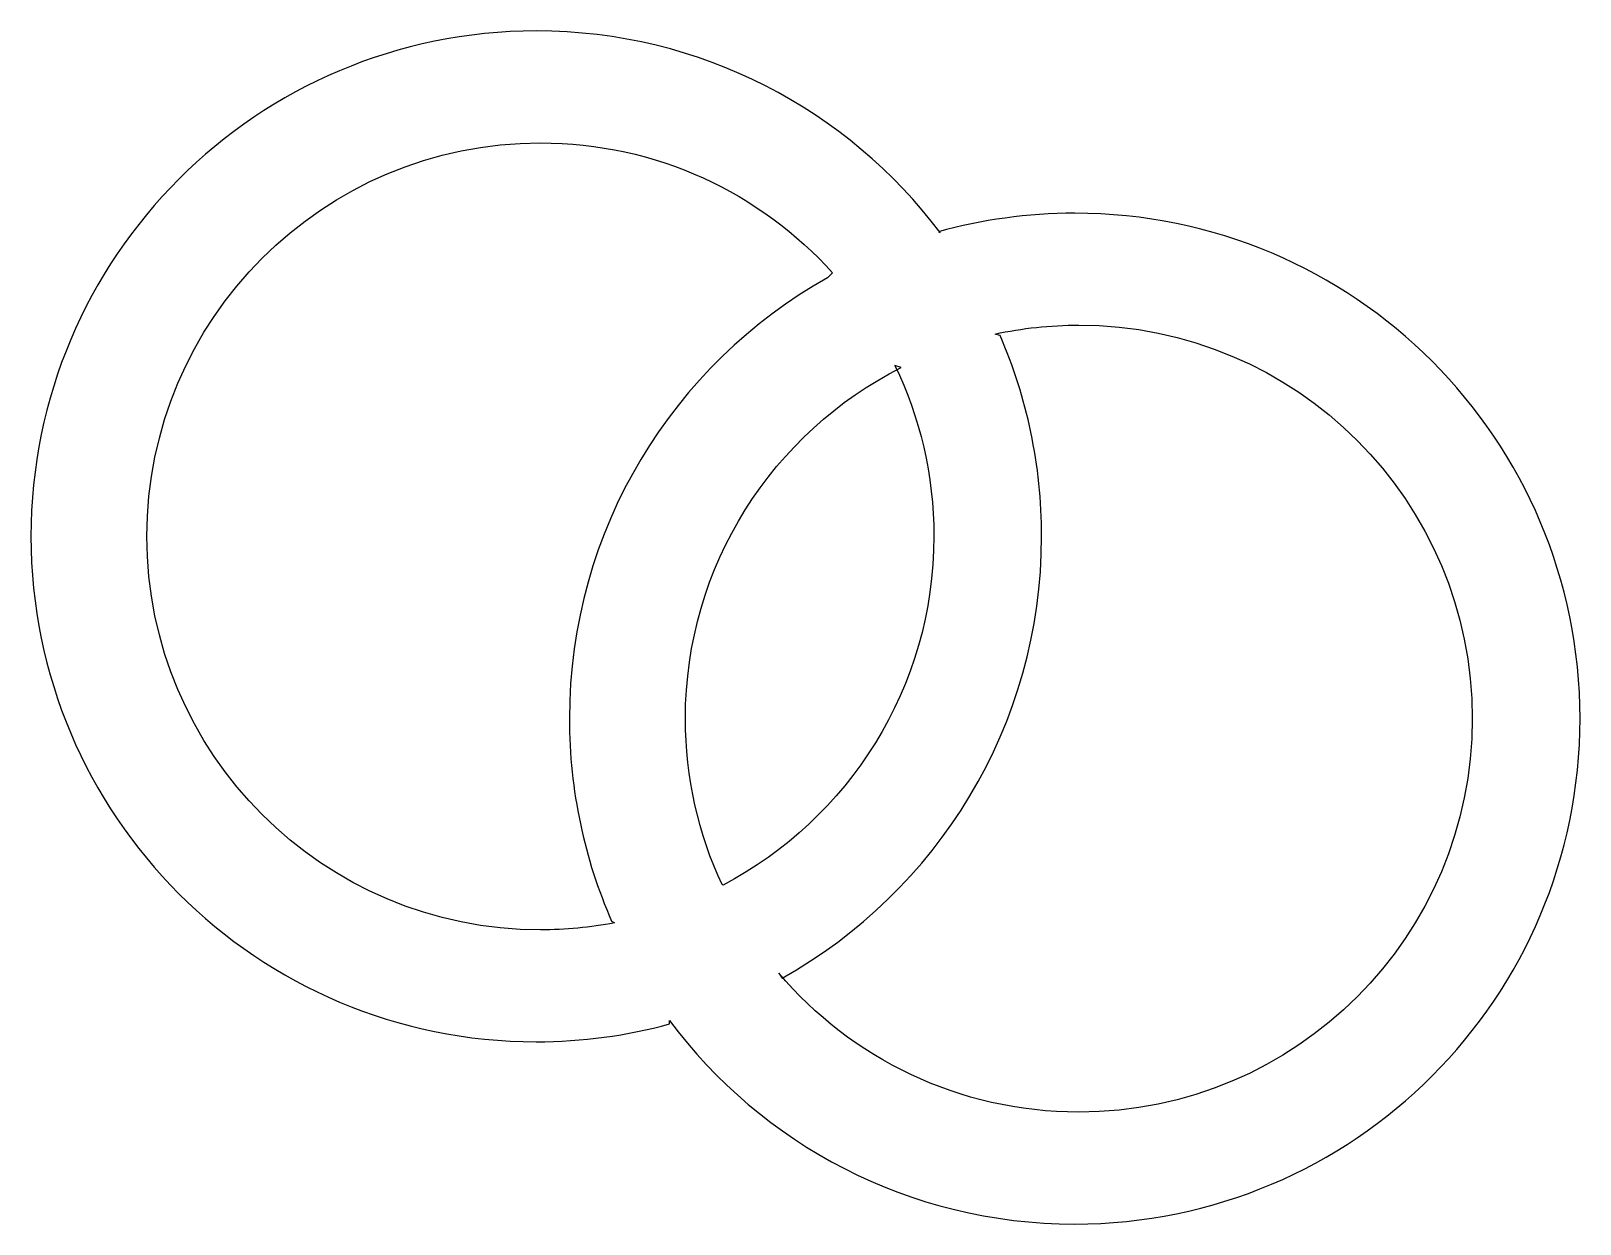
# Model space of a CAD drawing. Header units: centimetres. Extents: x -9.4 to 9.4, y -7.2 to 7.2.
import ezdxf

# ---------------------------------------------------------------- set-up
doc = ezdxf.new("R2010")
doc.units = ezdxf.units.CM
doc.header["$MEASUREMENT"] = 0
doc.layers.add('Camada 1', color=7, linetype='Continuous')

msp = doc.modelspace()

# ---------------------------------------------------------------- linework, layer by layer
at = {"layer": 'Camada 1'}
for points, knots in [([(1.60488, 4.77613), (2.12838, 4.92229), (2.68004, 5.00044), (3.25022, 5.00044), (3.25022, 5.00044), (6.61945, 5.00044), (9.35072, 2.26917), (9.35072, -1.10003), (9.35072, -1.10003), (9.35072, -4.46926), (6.61945, -7.20053), (3.25022, -7.20053), (3.25022, -7.20053), (1.24709, -7.20053), (-0.53031, -6.23499), (-1.64275, -4.74451), (-1.64275, -4.74451), (-1.64275, -4.74451), (-1.64047, -4.78581), (-1.64047, -4.78581), (-1.64047, -4.78581), (-2.15342, -4.92556), (-2.69314, -5.00041), (-3.25022, -5.00041), (-3.25022, -5.00041), (-6.61943, -5.00044), (-9.35072, -2.26915), (-9.35072, 1.10006), (-9.35072, 1.10006), (-9.35072, 4.46926), (-6.61943, 7.20056), (-3.25022, 7.20056), (-3.25022, 7.20056), (-1.25791, 7.20056), (0.51126, 6.24555), (1.62483, 4.76846), (1.62483, 4.76846), (1.62483, 4.76846), (1.60488, 4.77613), (1.60488, 4.77613)], [0, 0, 0, 0, 0.09090909, 0.09090909, 0.09090909, 0.09090909, 0.18181818, 0.18181818, 0.18181818, 0.18181818, 0.27272727, 0.27272727, 0.27272727, 0.27272727, 0.36363636, 0.36363636, 0.36363636, 0.36363636, 0.45454545, 0.45454545, 0.45454545, 0.45454545, 0.54545455, 0.54545455, 0.54545455, 0.54545455, 0.63636364, 0.63636364, 0.63636364, 0.63636364, 0.72727273, 0.72727273, 0.72727273, 0.72727273, 0.81818182, 0.81818182, 0.81818182, 0.81818182, 1, 1, 1, 1]), ([(0.32763, 4.28069), (-0.54169, 5.24441), (-1.80018, 5.85015), (-3.2004, 5.85015), (-3.2004, 5.85015), (-5.8238, 5.85015), (-7.95049, 3.72348), (-7.95049, 1.10006), (-7.95049, 1.10006), (-7.95049, -1.52336), (-5.82382, -3.65003), (-3.2004, -3.65003), (-3.2004, -3.65003), (-2.89523, -3.65003), (-2.59665, -3.62127), (-2.30743, -3.56634), (-2.30743, -3.56634), (-2.30743, -3.56634), (-2.34074, -3.54499), (-2.34074, -3.54499), (-2.34074, -3.54499), (-2.66837, -2.79632), (-2.85027, -1.96969), (-2.85027, -1.10005), (-2.85027, -1.10005), (-2.85027, 1.18518), (-1.59379, 3.17691), (0.26618, 4.22218), (0.26618, 4.22218), (0.26618, 4.22218), (0.32763, 4.28069), (0.32763, 4.28069)], [0, 0, 0, 0, 0.11111111, 0.11111111, 0.11111111, 0.11111111, 0.22222222, 0.22222222, 0.22222222, 0.22222222, 0.33333333, 0.33333333, 0.33333333, 0.33333333, 0.44444444, 0.44444444, 0.44444444, 0.44444444, 0.55555556, 0.55555556, 0.55555556, 0.55555556, 0.66666667, 0.66666667, 0.66666667, 0.66666667, 0.77777778, 0.77777778, 0.77777778, 0.77777778, 1, 1, 1, 1]), ([(2.34929, 3.52563), (2.67153, 2.78239), (2.85028, 1.962), (2.85028, 1.10006), (2.85028, 1.10006), (2.85028, -1.19173), (1.58639, -3.18833), (-0.2821, -4.23103), (-0.2821, -4.23103), (-0.2821, -4.23103), (-0.32136, -4.17409), (-0.32136, -4.17409), (-0.32136, -4.17409), (0.5497, -5.19943), (1.84886, -5.85017), (3.30005, -5.85017), (3.30005, -5.85017), (5.92345, -5.85017), (8.05014, -3.72348), (8.05014, -1.10008), (8.05014, -1.10008), (8.05014, 1.52332), (5.92345, 3.64998), (3.30005, 3.64998), (3.30005, 3.64998), (2.95334, 3.64998), (2.61515, 3.61283), (2.28953, 3.54224), (2.28953, 3.54224), (2.28953, 3.54224), (2.34929, 3.52563), (2.34929, 3.52563)], [0, 0, 0, 0, 0.11111111, 0.11111111, 0.11111111, 0.11111111, 0.22222222, 0.22222222, 0.22222222, 0.22222222, 0.33333333, 0.33333333, 0.33333333, 0.33333333, 0.44444444, 0.44444444, 0.44444444, 0.44444444, 0.55555556, 0.55555556, 0.55555556, 0.55555556, 0.66666667, 0.66666667, 0.66666667, 0.66666667, 0.77777778, 0.77777778, 0.77777778, 0.77777778, 1, 1, 1, 1]), ([(-0.996, -3.10862), (0.51752, -2.31416), (1.54969, -0.72774), (1.54969, 1.10005), (1.54969, 1.10005), (1.54969, 1.83959), (1.38059, 2.53957), (1.07915, 3.16354), (1.07915, 3.16354), (1.07915, 3.16354), (1.15546, 3.13949), (1.15546, 3.13949), (1.15546, 3.13949), (-0.39053, 2.35598), (-1.45002, 0.75163), (-1.45002, -1.10003), (-1.45002, -1.10003), (-1.45002, -1.81597), (-1.29148, -2.49515), (-1.00766, -3.10404), (-1.00766, -3.10404), (-1.00766, -3.10404), (-0.996, -3.10862), (-0.996, -3.10862)], [0, 0, 0, 0, 0.14285714, 0.14285714, 0.14285714, 0.14285714, 0.28571429, 0.28571429, 0.28571429, 0.28571429, 0.42857143, 0.42857143, 0.42857143, 0.42857143, 0.57142857, 0.57142857, 0.57142857, 0.57142857, 0.71428571, 0.71428571, 0.71428571, 0.71428571, 1, 1, 1, 1])]:
    msp.add_open_spline(points, degree=3, knots=knots, dxfattribs=at)

doc.saveas('drawing.dxf')
